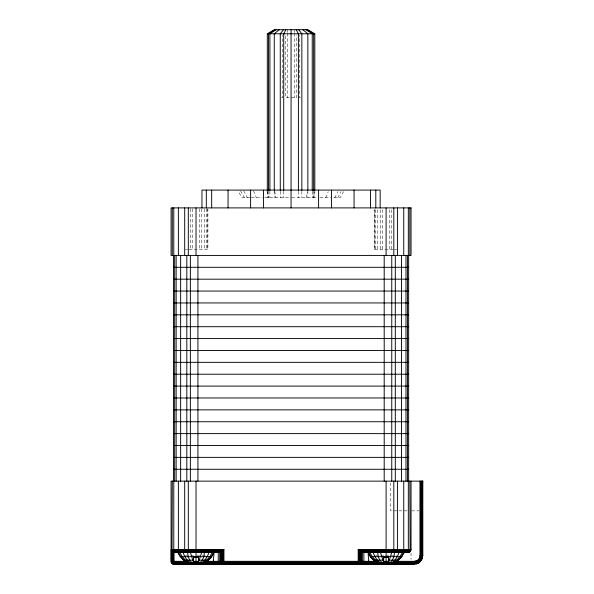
<?xml version="1.0" encoding="UTF-8"?>
<svg xmlns="http://www.w3.org/2000/svg" width="594" height="594" viewBox="0 0 594 594"><rect width="100%" height="100%" fill="white"/><g stroke="black" fill="none" stroke-linecap="round" stroke-linejoin="round"><path stroke-width="0.45" stroke-dasharray="2.97 2.23" d="M306.222 197.75L307.284 191.788M313.335 197.75L314.902 191.788M325.757 197.75L328.192 191.788M334.778 197.75L337.934 191.617M337.726 197.75L341.097 191.617M343.674 191.617L340.124 197.75L332.365 197.75M281.497 97.75L282.699 97.75L282.699 35.217M289.211 97.75L285.692 97.75L285.692 35.217M291.06 97.75L296.428 97.75L296.428 35.217M300.623 97.75L299.421 97.75L299.421 35.217M249.755 197.75L241.996 197.75L238.008 190.845M251.366 197.75L262.221 197.75M264.679 197.75L291.06 197.75M291.803 197.75L317.441 197.75M319.899 197.75L330.754 197.75M185.432 249.48L187.622 249.48M189.041 249.48L207.9 249.48L207.9 208.821M393.079 249.48L374.22 249.48L374.22 209.749M394.498 249.48L396.688 249.48M407.09 510.84L390.637 510.84L390.637 482.996M411.657 510.84L418.97 510.84M185.358 555.16L196.02 555.16M196.837 555.16L201.21 555.16M202.116 555.16L206.682 555.16M375.438 555.16L396.762 555.16M240.6 190.845L244.394 197.75M243.792 190.845L247.342 197.75M253.579 190.934L256.363 197.75M266.996 190.934L268.785 197.75M274.68 190.934L275.898 197.75M411.048 553.036L411.048 559.489M391.491 209.749L391.491 249.48M389.768 209.749L389.768 249.48M382.432 209.749L382.432 249.48M380.709 209.749L380.709 249.48M377.702 209.749L377.702 249.48M375.512 209.749L375.512 249.48M374.799 209.749L374.799 249.48M314.82 191.268L314.82 197.75M313.654 191.268L313.654 197.75M312.229 191.268L312.229 197.75M307.863 191.268L307.863 197.75M301.849 191.268L301.849 197.75M298.403 191.268L298.403 197.75M294.713 29.7L294.713 32.462M294.713 33.375L294.713 97.75M287.407 29.7L287.407 32.462M287.407 33.375L287.407 97.75M283.717 191.268L283.717 197.75M280.271 191.268L280.271 197.75M274.257 191.268L274.257 197.75M269.891 191.268L269.891 197.75M268.466 191.268L268.466 197.75M267.3 191.268L267.3 197.75M207.321 208.821L207.321 249.48M206.608 208.821L206.608 249.48M204.418 208.821L204.418 249.48M201.411 208.821L201.411 249.48M199.688 208.821L199.688 249.48M192.352 208.821L192.352 249.48M190.629 208.821L190.629 249.48"/><path stroke-width="0.89" d="M198.47 561.092L198.47 559.251L199.22 560.142L207.974 560.142L211.241 557.395L214.308 552.42M388.55 561.092L388.55 559.251L389.3 560.142L398.054 560.142L401.321 557.395L404.388 552.42M403.742 255.42L403.742 207.9M411.048 481.14L411.048 549.45L410.484 551.195L360.283 551.551L360.283 563.431L358.182 561.33L358.182 549.45L361.152 552.42L361.152 561.33L360.283 563.431L358.182 564.3M419.958 481.14L419.958 555.39L419.312 558.085A5.94 5.94 0 0 1 416.713 560.684L414.018 561.33L395.107 561.33M204.321 552.42C204.514 556.905 202.279 561.412 198.47 563.825M394.401 552.42C394.594 556.905 392.359 561.412 388.55 563.825M415.852 561.04L416.327 563.996L420.322 561.694L422.624 557.699L419.668 557.224M201.67 552.42L198.47 562.473C203.504 563.892 208.138 560.907 211.241 557.165M391.75 552.42L388.55 562.473C393.584 563.892 398.218 560.907 401.321 557.165M208.947 552.42C207.321 557.536 203.898 562.57 198.47 564.048L198.47 556.942L196.02 557.402L193.562 556.957L193.57 564.048C186.494 563.105 180.457 558.687 177.732 552.42M399.027 552.42C397.401 557.536 393.978 562.57 388.55 564.048L388.55 556.942L386.1 557.402L383.642 556.957L383.65 564.048C376.574 563.105 370.537 558.687 367.812 552.42M213.409 552.42C211.16 558.746 205.123 563.357 198.47 564.048M403.489 552.42C401.24 558.746 395.203 563.357 388.55 564.048M285.9 29.7L283.717 33.784L283.717 190.34M212.31 552.42C209.637 557.454 205.724 562.347 199.963 563.825M402.39 552.42C399.717 557.454 395.804 562.347 390.043 563.825M372.898 559.251L374.146 560.142L382.9 560.142L383.65 559.251L383.65 557.165L385.625 557.395L386.1 556.66L386.1 481.14M393.302 562.251L414.018 562.251C417.649 561.991 420.619 559.021 420.879 555.39L420.879 481.14M283.487 29.7L280.271 33.784L280.271 190.34M422.928 481.14L171.072 481.14L171.109 561.798L171.941 563.431L174.042 561.33L186.865 561.33M220.968 552.42L223.938 549.45L223.938 561.33L221.837 563.431L221.005 561.798L220.968 552.42L174.042 552.42L171.941 551.551L171.072 549.45L223.938 549.45M405.68 552.42L408.33 549.45L408.33 481.14M410.179 551.551L408.078 552.42L361.152 552.42M279.262 29.7L274.257 33.784L274.257 190.34M418.421 563.015L421.643 559.793L422.779 555.39L422.779 481.14M206.801 561.092L209.222 559.251M276.188 29.7L269.891 33.784L269.891 190.34M374.777 561.33L373.574 562.102L372.527 564.196L373.426 564.3M275.185 29.7L268.466 33.784L268.466 190.34M267.3 190.34L267.3 33.784L274.369 29.7L307.751 29.7L314.82 33.784L314.82 190.34M409.429 563.973L408.078 564.3M359.548 564.3L361.159 563.431L362.37 561.33L362.37 552.42M401.641 552.42L403.126 551.551L403.742 549.45L403.742 481.14M366.357 564.3C370.812 562.615 367.285 555.694 368.458 552.42M189.226 552.42L221.117 552.271L221.117 562.251L204.232 562.102M208.694 564.3L209.593 564.196L208.546 562.102L207.343 561.33M416.297 563.899L173.121 564.152L171.941 563.431L171.941 551.551L221.837 551.551L221.837 563.431L223.938 564.3M407.001 552.42L408.999 552.271M185.239 561.092L182.818 559.251L184.066 560.142L192.82 560.142L193.57 559.251L193.57 557.165L198.47 557.165A12.964 12.964 0 0 1 193.547 557.165M361.226 564.3L363.209 563.899L364.404 562.102L363.87 561.33L363.87 552.42M396.079 552.42L397.832 552.019L398.522 550.222L397.423 549.45L397.423 481.14M377.472 564.3L379.076 564.196L379.536 562.815L360.825 562.681L360.825 552.093L409.429 552.093A2.97 2.97 0 0 0 410.721 550.801L359.533 550.801L359.533 562.681L222.587 562.681L222.587 550.801L171.399 550.801L171.399 562.681M198.797 562.184L193.273 562.251M383.642 562.726L388.803 562.681M267.3 33.784L314.82 33.784M173.47 267.3L408.65 267.3M173.47 279.18L408.65 279.18M173.47 291.06L408.65 291.06M173.47 302.94L408.65 302.94M173.47 314.82L408.65 314.82M173.47 326.7L408.65 326.7M173.47 338.58L408.65 338.58M173.47 350.46L408.65 350.46M173.47 362.34L408.65 362.34M173.47 374.22L408.65 374.22M173.47 386.1L408.65 386.1M173.47 397.98L408.65 397.98M173.47 409.86L408.65 409.86M173.47 421.74L408.65 421.74M173.47 433.62L408.65 433.62M173.47 445.5L408.65 445.5M173.47 457.38L408.65 457.38M173.47 469.26L408.65 469.26M358.182 549.45L411.048 549.45M419.958 555.39L422.928 555.39M180.205 556.66L211.835 556.66M370.285 556.66L401.915 556.66M385.625 557.395L388.55 557.165A12.964 12.964 0 0 1 383.627 557.165M193.273 561.33L198.359 561.33M205.539 561.33L220.968 561.33M223.938 561.33L358.182 561.33M361.152 561.33L376.581 561.33M383.761 561.33L388.803 561.33M377.888 562.102L361.004 562.251L361.004 552.271L408.071 552.316L409.355 551.551L410.098 550.222L409.83 481.14M189.612 562.251L173.121 562.251L173.121 552.271L175.119 552.42M388.803 562.251L383.323 562.184M193.332 562.681L198.478 562.726M393.302 562.681L414.018 562.681C417.946 562.971 421.599 559.318 421.309 555.39L421.309 481.14M171.941 563.431L414.018 563.431C418.325 563.454 422.082 559.697 422.059 555.39L422.059 481.14M172.691 563.973L414.018 563.973C418.592 563.862 422.49 559.964 422.601 555.39L422.601 481.14M204.648 564.3L203.044 564.196L202.584 562.815L221.295 562.681L221.295 552.093L172.691 552.093L172.691 562.681L193.57 562.473L190.37 552.42M186.041 552.42L184.288 552.019L183.598 550.222L184.697 549.45L184.697 481.14M220.894 564.3L218.911 563.899L217.716 562.102L218.25 561.33L218.25 552.42M392.894 552.42L391.988 552.316L392.53 550.222L393.807 549.45L393.807 481.14M368.711 552.42C370.938 558.315 376.796 564.374 383.65 562.473L380.45 552.42M192.077 563.825C186.093 562.407 180.673 558.434 178.631 552.42M410.899 550.371L359.103 550.371L359.103 562.251L223.017 562.251L223.017 550.371L172.022 550.222L171.221 550.371L171.221 562.251M180.479 552.42L178.994 551.551L178.378 549.45L178.378 481.14M215.763 564.3C211.308 562.615 214.835 555.694 213.662 552.42M173.121 564.152L414.018 564.3L414.018 561.33M222.572 564.3L220.961 563.431L219.75 561.33L219.75 552.42M382.157 563.825C376.396 562.347 372.483 557.454 369.81 552.42M383.65 564.048C378.222 562.57 374.799 557.536 373.173 552.42M193.57 564.048C188.142 562.57 184.719 557.536 183.093 552.42M421.733 559.845L419.312 558.085M306.935 29.7L313.654 33.784L313.654 190.34M305.932 29.7L312.229 33.784L312.229 190.34M188.944 562.659L185.306 560.142L182.321 556.66L179.73 552.42M383.65 563.825C379.841 561.412 377.606 556.905 377.799 552.42M193.57 563.825C189.761 561.412 187.526 556.905 187.719 552.42M416.713 560.684L418.473 563.105M302.858 29.7L307.863 33.784L307.863 190.34M176.44 552.42L173.79 549.45L173.79 481.14M418.763 560.135L420.322 561.694M298.634 29.7L301.849 33.784L301.849 190.34M196.495 557.395L196.02 556.66L196.02 481.14M296.22 29.7L298.403 33.784L298.403 190.34M409.83 207.9L409.83 255.42M408.65 255.42L408.65 481.14M408.33 207.9L408.33 255.42M407.454 255.42L407.454 481.14M405.984 255.42L405.984 481.14M401.485 255.42L401.485 481.14M397.423 207.9L397.423 255.42M395.3 255.42L395.3 481.14M393.807 207.9L393.807 255.42M391.758 255.42L391.758 481.14M386.1 207.9L386.1 255.42M386.1 556.875L386.1 564.3M384.199 255.42L384.199 481.14M380.16 207.9L380.16 190.08L201.96 190.08L201.96 207.9M375.802 190.08L375.802 207.9M370.448 190.08L370.448 207.9M354.061 190.08L354.061 207.9M331.511 190.08L331.511 207.9M318.592 190.08L318.592 207.9M291.06 29.7L291.06 207.9M263.528 190.08L263.528 207.9M250.609 190.08L250.609 207.9M228.059 190.08L228.059 207.9M211.672 190.08L211.672 207.9M206.318 190.08L206.318 207.9M197.921 255.42L197.921 481.14M196.02 207.9L196.02 255.42M196.02 556.875L196.02 564.3M190.362 255.42L190.362 481.14M188.313 207.9L188.313 255.42M188.313 481.14L188.313 549.45L189.59 550.222L190.132 552.316L174.049 552.316L172.765 551.551L172.022 550.222L172.29 481.14M186.82 255.42L186.82 481.14M184.697 207.9L184.697 255.42M180.635 255.42L180.635 481.14M178.378 207.9L178.378 255.42M176.136 255.42L176.136 481.14M174.666 255.42L174.666 481.14M174.042 552.42L174.042 561.33M173.79 207.9L173.79 255.42M173.47 255.42L173.47 481.14M172.29 207.9L172.29 255.42M377.873 562.473A19.394 19.394 0 0 1 370.879 557.165M411.048 207.9L171.072 207.9L171.072 255.42L411.048 255.42L411.048 207.9"/></g></svg>
